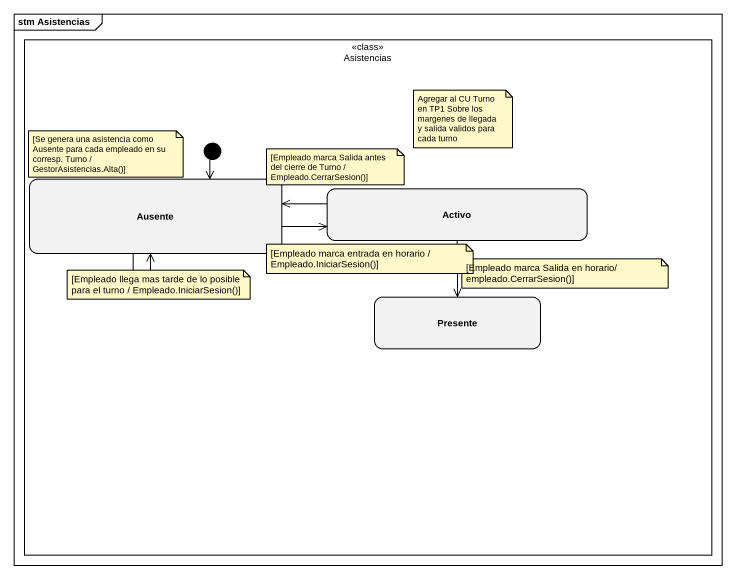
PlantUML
@startuml
mainframe stm Asistencias
hide empty description
state Asistencias <<class>> {
  state Ausente
  state Activo
  state Presente
  [*] --> Ausente
}
Ausente --> Ausente
Ausente -right-> Activo
Activo -left-> Ausente
Activo --> Presente
note as N1
  Agregar al CU Turno en TP1 Sobre los margenes de llegada y salida validos para cada turno
end note
note as N2
  [Se genera una asistencia como Ausente para cada empleado en su corresp. Turno / GestorAsistencias.Alta()]
end note
note as N3
  [Empleado marca Salida antes del cierre de Turno / Empleado.CerrarSesion()]
end note
note as N4
  [Empleado llega mas tarde de lo posible para el turno / Empleado.IniciarSesion()]
end note
note as N5
  [Empleado marca entrada en horario / Empleado.IniciarSesion()]
end note
note as N6
  [Empleado marca Salida en horario/ empleado.CerrarSesion()]
end note
@enduml
